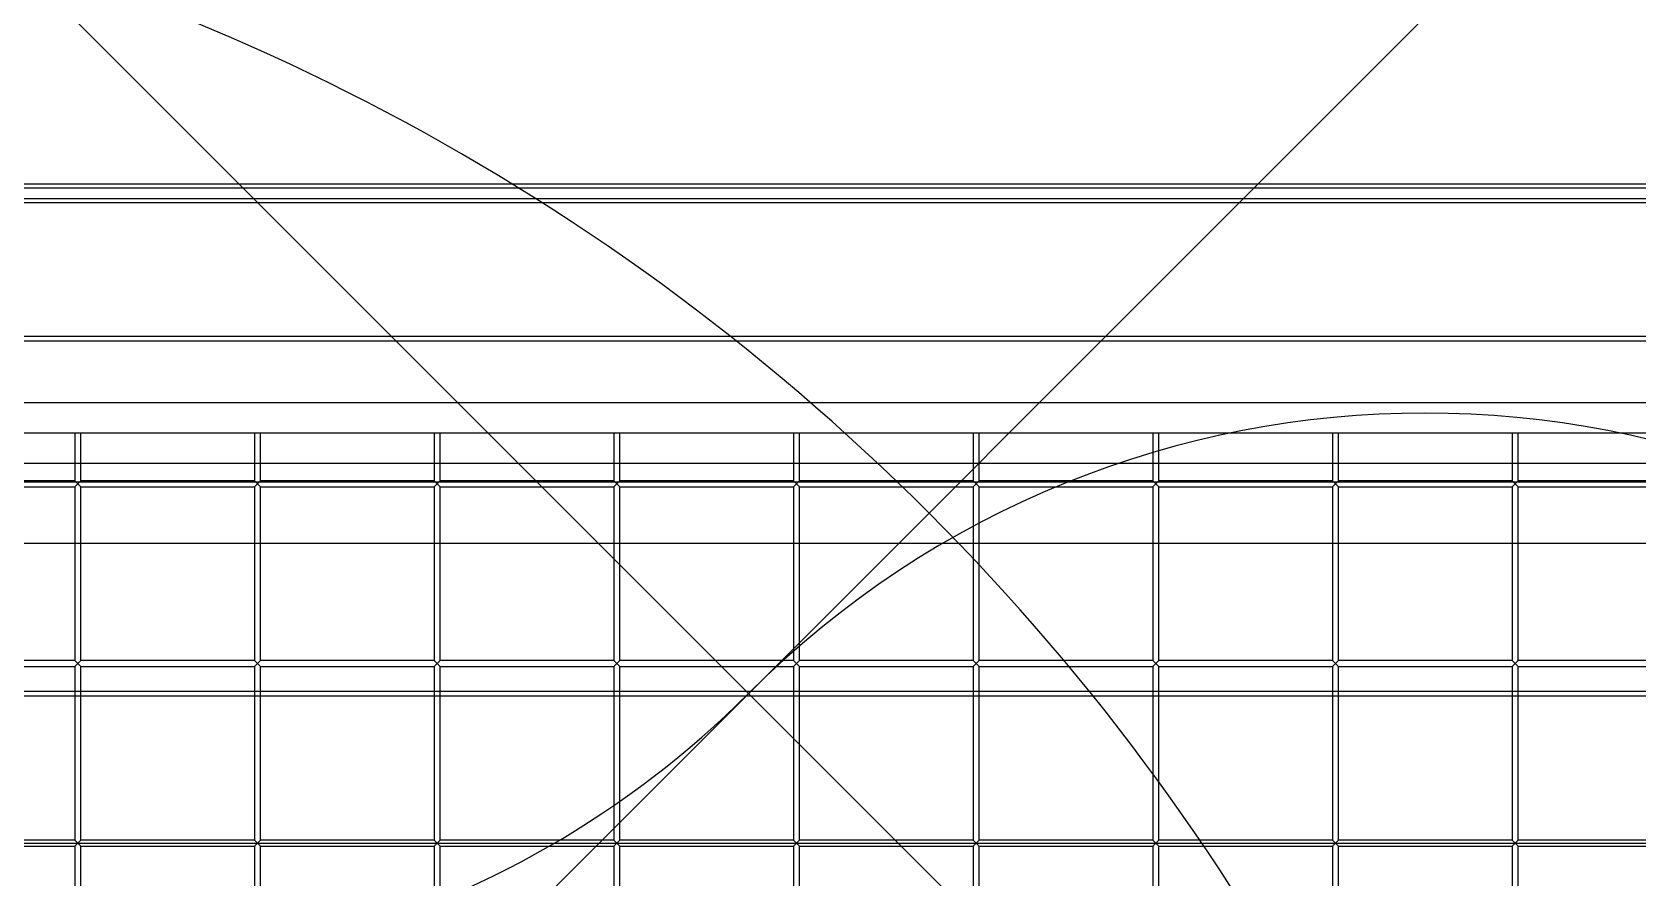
# Model space of a CAD drawing. Header units: centimetres. Extents: x 2811 to 13089, y 820 to 6224.
# Drawn here: x 8771.75 to 8798.56, y 2529.77 to 2543.89 of the extents above; entities that cross this region are included whole.
import ezdxf

# ---------------------------------------------------------------- set-up
doc = ezdxf.new("R2010")
doc.units = ezdxf.units.CM
doc.layers.add('prlm-ELEC-CFO', color=1, linetype='Continuous', lineweight=25)
doc.layers.add('prlm-VMC', color=93, linetype='Continuous')

# ---------------------------------------------------------------- blocks, each defined once
blk = doc.blocks.new('xi.d630')
at = {"layer": 'prlm-VMC'}
for p, q in [((0, 0), (0, 115.95)), ((-40.95, 75), (40.95, 75))]:
    blk.add_line(p, q, dxfattribs=at)
for centre, radius, start, end in [((0, 75), 31.5, 0, 180), ((0, 75), 28.35, 0, 180), ((14.175, 75), 14.175, 0, 180), ((0, 45.255), 33.525, 20.016, 159.984), ((0, 75), 31.5, 180, 0), ((-14.175, 75), 14.175, 180, 0)]:
    blk.add_arc(centre, radius, start, end, dxfattribs=at)
blk = doc.blocks.new('xi.naos7500v')
at = {"layer": 'prlm-VMC', "color": 0}
for p, q in [((-24.8, 78.407), (25.7, 78.407)), ((-24.8, 78.34), (25.7, 78.34)), ((-22.2, 78.16), (22.7, 78.16)), ((-22.2, 78.093), (22.7, 78.093)), ((-24.8, 75.865), (25.7, 75.865)), ((-24.8, 75.787), (25.7, 75.787)), ((26.2, 74.75), (-26.2, 74.75)), ((-25.7, 74.25), (25.7, 74.25)), ((-10.25, 74.25), (-10.25, 73.45)), ((-10.15, 73.45), (-10.15, 74.25)), ((-7.25, 74.25), (-7.25, 73.45)), ((-7.15, 73.45), (-7.15, 74.25)), ((-4.25, 74.25), (-4.25, 73.45)), ((-4.15, 73.45), (-4.15, 74.25)), ((-1.25, 74.25), (-1.25, 73.45)), ((-1.15, 73.45), (-1.15, 74.25)), ((1.75, 74.25), (1.75, 73.45)), ((1.85, 73.45), (1.85, 74.25)), ((4.75, 74.25), (4.75, 73.45)), ((4.85, 73.45), (4.85, 74.25)), ((7.75, 74.25), (7.75, 73.45)), ((7.85, 73.45), (7.85, 74.25)), ((10.75, 74.25), (10.75, 73.45)), ((10.85, 73.45), (10.85, 74.25)), ((13.75, 74.25), (13.75, 73.45)), ((13.85, 73.45), (13.85, 74.25)), ((-13.15, 73.744), (-10.25, 73.744)), ((-10.25, 73.744), (-10.15, 73.744)), ((-10.15, 73.744), (-7.25, 73.744)), ((-7.25, 73.744), (-7.15, 73.744)), ((-7.15, 73.744), (-4.25, 73.744)), ((-4.25, 73.744), (-4.15, 73.744)), ((-4.15, 73.744), (-1.25, 73.744)), ((-1.25, 73.744), (-1.15, 73.744)), ((-1.15, 73.744), (1.75, 73.744)), ((1.75, 73.744), (1.85, 73.744)), ((1.85, 73.744), (4.75, 73.744)), ((4.75, 73.744), (4.85, 73.744)), ((4.85, 73.744), (7.75, 73.744)), ((7.75, 73.744), (7.85, 73.744)), ((7.85, 73.744), (10.75, 73.744)), ((10.75, 73.744), (10.85, 73.744)), ((10.85, 73.744), (13.75, 73.744)), ((13.75, 73.744), (13.85, 73.744)), ((13.85, 73.744), (16.75, 73.744)), ((-24.8, 73.43), (25.7, 73.43)), ((-10.25, 73.45), (-13.15, 73.45)), ((-13.15, 73.35), (-10.25, 73.35)), ((-10.25, 73.45), (-10.2, 73.4)), ((-10.25, 73.45), (-10.2, 73.4)), ((-10.25, 73.35), (-10.2, 73.4)), ((-10.25, 73.35), (-10.2, 73.4)), ((-10.25, 73.35), (-10.25, 70.45)), ((-10.2, 73.4), (-10.15, 73.45)), ((-10.15, 73.45), (-10.2, 73.4)), ((-10.15, 73.35), (-10.2, 73.4)), ((-10.2, 73.4), (-10.15, 73.35)), ((-7.25, 73.45), (-10.15, 73.45)), ((-10.15, 73.35), (-7.25, 73.35)), ((-10.15, 70.45), (-10.15, 73.35)), ((-7.25, 73.45), (-7.2, 73.4)), ((-7.25, 73.45), (-7.2, 73.4)), ((-7.25, 73.35), (-7.2, 73.4)), ((-7.25, 73.35), (-7.2, 73.4)), ((-7.25, 73.35), (-7.25, 70.45)), ((-7.2, 73.4), (-7.15, 73.45)), ((-7.15, 73.45), (-7.2, 73.4)), ((-7.15, 73.35), (-7.2, 73.4)), ((-7.2, 73.4), (-7.15, 73.35)), ((-4.25, 73.45), (-7.15, 73.45)), ((-7.15, 73.35), (-4.25, 73.35)), ((-7.15, 70.45), (-7.15, 73.35)), ((-4.25, 73.45), (-4.2, 73.4)), ((-4.25, 73.45), (-4.2, 73.4)), ((-4.25, 73.35), (-4.2, 73.4)), ((-4.25, 73.35), (-4.2, 73.4)), ((-4.25, 73.35), (-4.25, 70.45)), ((-4.2, 73.4), (-4.15, 73.45)), ((-4.15, 73.45), (-4.2, 73.4)), ((-4.15, 73.35), (-4.2, 73.4)), ((-4.2, 73.4), (-4.15, 73.35)), ((-1.25, 73.45), (-4.15, 73.45)), ((-4.15, 73.35), (-1.25, 73.35)), ((-4.15, 70.45), (-4.15, 73.35)), ((-1.25, 73.35), (-1.15, 73.45)), ((-1.25, 73.45), (-1.2, 73.4)), ((-1.25, 73.35), (-1.15, 73.45)), ((-1.25, 73.45), (-1.2, 73.4)), ((-1.25, 73.35), (-1.15, 73.45)), ((-1.25, 73.35), (-1.2, 73.4)), ((-1.25, 73.35), (-1.25, 70.45)), ((-1.15, 73.35), (-1.2, 73.4)), ((-1.2, 73.4), (-1.15, 73.35)), ((1.75, 73.45), (-1.15, 73.45)), ((-1.15, 73.35), (1.75, 73.35)), ((-1.15, 70.45), (-1.15, 73.35)), ((1.75, 73.35), (1.85, 73.45)), ((1.75, 73.45), (1.8, 73.4)), ((1.75, 73.35), (1.85, 73.45)), ((1.75, 73.45), (1.8, 73.4)), ((1.75, 73.35), (1.85, 73.45)), ((1.75, 73.35), (1.8, 73.4)), ((1.75, 73.35), (1.75, 70.45)), ((1.85, 73.35), (1.8, 73.4)), ((1.8, 73.4), (1.85, 73.35)), ((4.75, 73.45), (1.85, 73.45)), ((1.85, 73.35), (4.75, 73.35)), ((1.85, 70.45), (1.85, 73.35)), ((4.75, 73.35), (4.85, 73.45)), ((4.75, 73.45), (4.8, 73.4)), ((4.75, 73.45), (4.8, 73.4)), ((4.75, 73.35), (4.85, 73.45)), ((4.75, 73.35), (4.8, 73.4)), ((4.75, 73.35), (4.75, 70.45)), ((4.8, 73.4), (4.85, 73.45)), ((4.85, 73.35), (4.8, 73.4)), ((4.8, 73.4), (4.85, 73.35)), ((7.75, 73.45), (4.85, 73.45)), ((4.85, 73.35), (7.75, 73.35)), ((4.85, 70.45), (4.85, 73.35)), ((7.75, 73.35), (7.85, 73.45)), ((7.75, 73.45), (7.8, 73.4)), ((7.75, 73.45), (7.8, 73.4)), ((7.75, 73.35), (7.85, 73.45)), ((7.75, 73.35), (7.8, 73.4)), ((7.75, 73.35), (7.75, 70.45)), ((7.8, 73.4), (7.85, 73.45)), ((7.85, 73.35), (7.8, 73.4)), ((7.8, 73.4), (7.85, 73.35)), ((10.75, 73.45), (7.85, 73.45)), ((7.85, 73.35), (10.75, 73.35)), ((7.85, 70.45), (7.85, 73.35)), ((10.75, 73.35), (10.85, 73.45)), ((10.75, 73.45), (10.8, 73.4)), ((10.75, 73.45), (10.8, 73.4)), ((10.75, 73.35), (10.85, 73.45)), ((10.75, 73.35), (10.8, 73.4)), ((10.75, 73.35), (10.75, 70.45)), ((10.8, 73.4), (10.85, 73.45)), ((10.85, 73.35), (10.8, 73.4)), ((10.8, 73.4), (10.85, 73.35)), ((13.75, 73.45), (10.85, 73.45)), ((10.85, 73.35), (13.75, 73.35)), ((10.85, 70.45), (10.85, 73.35)), ((13.75, 73.35), (13.85, 73.45)), ((13.75, 73.45), (13.8, 73.4)), ((13.75, 73.45), (13.8, 73.4)), ((13.75, 73.35), (13.85, 73.45)), ((13.75, 73.35), (13.8, 73.4)), ((13.75, 73.35), (13.75, 70.45)), ((13.8, 73.4), (13.85, 73.45)), ((13.85, 73.35), (13.8, 73.4)), ((13.8, 73.4), (13.85, 73.35)), ((16.75, 73.45), (13.85, 73.45)), ((13.85, 73.35), (16.75, 73.35)), ((13.85, 70.45), (13.85, 73.35)), ((-10.25, 72.4), (-13.15, 72.4)), ((-10.15, 72.4), (-10.25, 72.4)), ((-7.25, 72.4), (-10.15, 72.4)), ((-7.15, 72.4), (-7.25, 72.4)), ((-4.25, 72.4), (-7.15, 72.4)), ((-4.15, 72.4), (-4.25, 72.4)), ((-1.25, 72.4), (-4.15, 72.4)), ((-1.15, 72.4), (-1.25, 72.4)), ((1.75, 72.4), (-1.15, 72.4)), ((1.85, 72.4), (1.75, 72.4)), ((4.75, 72.4), (1.85, 72.4)), ((4.85, 72.4), (4.75, 72.4)), ((7.75, 72.4), (4.85, 72.4)), ((7.85, 72.4), (7.75, 72.4)), ((10.75, 72.4), (7.85, 72.4)), ((10.85, 72.4), (10.75, 72.4)), ((13.75, 72.4), (10.85, 72.4)), ((13.85, 72.4), (13.75, 72.4)), ((16.75, 72.4), (13.85, 72.4)), ((-10.25, 70.45), (-13.15, 70.45)), ((-13.15, 70.35), (-10.25, 70.35)), ((-10.25, 70.45), (-10.2, 70.4)), ((-10.25, 70.45), (-10.2, 70.4)), ((-10.25, 70.35), (-10.2, 70.4)), ((-10.25, 70.35), (-10.2, 70.4)), ((-10.25, 70.35), (-10.25, 67.45)), ((-10.2, 70.4), (-10.15, 70.45)), ((-10.15, 70.45), (-10.2, 70.4)), ((-10.15, 70.35), (-10.2, 70.4)), ((-10.2, 70.4), (-10.15, 70.35)), ((-7.25, 70.45), (-10.15, 70.45)), ((-10.15, 70.35), (-7.25, 70.35)), ((-10.15, 67.45), (-10.15, 70.35)), ((-7.25, 70.45), (-7.2, 70.4)), ((-7.25, 70.45), (-7.2, 70.4)), ((-7.25, 70.35), (-7.2, 70.4)), ((-7.25, 70.35), (-7.2, 70.4)), ((-7.25, 70.35), (-7.25, 67.45)), ((-7.2, 70.4), (-7.15, 70.45)), ((-7.15, 70.45), (-7.2, 70.4)), ((-7.15, 70.35), (-7.2, 70.4)), ((-7.2, 70.4), (-7.15, 70.35)), ((-4.25, 70.45), (-7.15, 70.45)), ((-7.15, 70.35), (-4.25, 70.35)), ((-7.15, 67.45), (-7.15, 70.35)), ((-4.25, 70.35), (-4.15, 70.45)), ((-4.25, 70.45), (-4.2, 70.4)), ((-4.25, 70.45), (-4.2, 70.4)), ((-4.25, 70.35), (-4.15, 70.45)), ((-4.25, 70.35), (-4.2, 70.4)), ((-4.25, 70.35), (-4.25, 67.45)), ((-4.2, 70.4), (-4.15, 70.45)), ((-4.15, 70.35), (-4.2, 70.4)), ((-4.2, 70.4), (-4.15, 70.35)), ((-1.25, 70.45), (-4.15, 70.45)), ((-4.15, 70.35), (-1.25, 70.35)), ((-4.15, 67.45), (-4.15, 70.35)), ((-1.25, 70.35), (-1.15, 70.45)), ((-1.25, 70.45), (-1.2, 70.4)), ((-1.25, 70.35), (-1.15, 70.45)), ((-1.25, 70.45), (-1.2, 70.4)), ((-1.25, 70.35), (-1.15, 70.45)), ((-1.25, 70.35), (-1.2, 70.4)), ((-1.25, 70.35), (-1.25, 67.45)), ((-1.15, 70.35), (-1.2, 70.4)), ((-1.2, 70.4), (-1.15, 70.35)), ((1.75, 70.45), (-1.15, 70.45)), ((-1.15, 70.35), (1.75, 70.35)), ((-1.15, 67.45), (-1.15, 70.35)), ((1.75, 70.35), (1.85, 70.45)), ((1.75, 70.45), (1.8, 70.4)), ((1.75, 70.35), (1.85, 70.45)), ((1.75, 70.45), (1.8, 70.4)), ((1.75, 70.35), (1.85, 70.45)), ((1.75, 70.35), (1.8, 70.4)), ((1.75, 70.35), (1.75, 67.45)), ((1.85, 70.35), (1.8, 70.4)), ((1.8, 70.4), (1.85, 70.35)), ((4.75, 70.45), (1.85, 70.45)), ((1.85, 70.35), (4.75, 70.35)), ((1.85, 67.45), (1.85, 70.35)), ((4.75, 70.35), (4.85, 70.45)), ((4.75, 70.45), (4.8, 70.4)), ((4.75, 70.45), (4.8, 70.4)), ((4.75, 70.35), (4.85, 70.45)), ((4.75, 70.35), (4.8, 70.4)), ((4.75, 70.35), (4.75, 67.45)), ((4.8, 70.4), (4.85, 70.45)), ((4.85, 70.35), (4.8, 70.4)), ((4.8, 70.4), (4.85, 70.35)), ((7.75, 70.45), (4.85, 70.45)), ((4.85, 70.35), (7.75, 70.35)), ((4.85, 67.45), (4.85, 70.35)), ((7.75, 70.35), (7.85, 70.45)), ((7.75, 70.45), (7.8, 70.4)), ((7.75, 70.45), (7.8, 70.4)), ((7.75, 70.35), (7.85, 70.45)), ((7.75, 70.35), (7.8, 70.4)), ((7.75, 70.35), (7.75, 67.45)), ((7.8, 70.4), (7.85, 70.45)), ((7.85, 70.35), (7.8, 70.4)), ((7.8, 70.4), (7.85, 70.35)), ((10.75, 70.45), (7.85, 70.45)), ((7.85, 70.35), (10.75, 70.35)), ((7.85, 67.45), (7.85, 70.35)), ((10.75, 70.35), (10.85, 70.45)), ((10.75, 70.45), (10.8, 70.4)), ((10.75, 70.45), (10.8, 70.4)), ((10.75, 70.35), (10.85, 70.45)), ((10.75, 70.35), (10.8, 70.4)), ((10.75, 70.35), (10.75, 67.45)), ((10.8, 70.4), (10.85, 70.45)), ((10.85, 70.35), (10.8, 70.4)), ((10.8, 70.4), (10.85, 70.35)), ((13.75, 70.45), (10.85, 70.45)), ((10.85, 70.35), (13.75, 70.35)), ((10.85, 67.45), (10.85, 70.35)), ((13.75, 70.35), (13.85, 70.45)), ((13.75, 70.45), (13.8, 70.4)), ((13.75, 70.45), (13.8, 70.4)), ((13.75, 70.35), (13.85, 70.45)), ((13.75, 70.35), (13.8, 70.4)), ((13.75, 70.35), (13.75, 67.45)), ((13.8, 70.4), (13.85, 70.45)), ((13.85, 70.35), (13.8, 70.4)), ((13.8, 70.4), (13.85, 70.35)), ((16.75, 70.45), (13.85, 70.45)), ((13.85, 70.35), (16.75, 70.35)), ((13.85, 67.45), (13.85, 70.35)), ((-24.8, 69.861), (25.7, 69.861)), ((-22.2, 69.939), (22.7, 69.939)), ((-22.2, 69.861), (22.7, 69.861)), ((-13.15, 69.939), (-10.25, 69.939)), ((-10.25, 69.939), (-10.15, 69.939)), ((-10.15, 69.939), (-7.25, 69.939)), ((-7.25, 69.939), (-7.15, 69.939)), ((-7.15, 69.939), (-4.25, 69.939)), ((-4.25, 69.939), (-4.15, 69.939)), ((-4.15, 69.939), (-1.25, 69.939)), ((-1.25, 69.939), (-1.15, 69.939)), ((-1.15, 69.939), (1.75, 69.939)), ((1.75, 69.939), (1.85, 69.939)), ((1.85, 69.939), (4.75, 69.939)), ((4.75, 69.939), (4.85, 69.939)), ((4.85, 69.939), (7.75, 69.939)), ((7.75, 69.939), (7.85, 69.939)), ((7.85, 69.939), (10.75, 69.939)), ((10.75, 69.939), (10.85, 69.939)), ((10.85, 69.939), (13.75, 69.939)), ((13.75, 69.939), (13.85, 69.939)), ((13.85, 69.939), (16.75, 69.939)), ((-24, 67.4), (24, 67.4)), ((-10.25, 67.45), (-13.15, 67.45)), ((-13.15, 67.35), (-10.25, 67.35)), ((-10.25, 67.45), (-10.2, 67.4)), ((-10.25, 67.45), (-10.2, 67.4)), ((-10.25, 67.35), (-10.2, 67.4)), ((-10.25, 67.35), (-10.2, 67.4)), ((-10.25, 67.35), (-10.25, 64.45)), ((-10.2, 67.4), (-10.15, 67.45)), ((-10.15, 67.45), (-10.2, 67.4)), ((-10.15, 67.35), (-10.2, 67.4)), ((-10.2, 67.4), (-10.15, 67.35)), ((-7.25, 67.45), (-10.15, 67.45)), ((-10.15, 67.35), (-7.25, 67.35)), ((-10.15, 64.45), (-10.15, 67.35)), ((-7.25, 67.35), (-7.15, 67.45)), ((-7.25, 67.45), (-7.2, 67.4)), ((-7.25, 67.45), (-7.2, 67.4)), ((-7.25, 67.35), (-7.15, 67.45)), ((-7.25, 67.35), (-7.2, 67.4)), ((-7.25, 67.35), (-7.25, 64.45)), ((-7.2, 67.4), (-7.15, 67.45)), ((-7.15, 67.35), (-7.2, 67.4)), ((-7.2, 67.4), (-7.15, 67.35)), ((-4.25, 67.45), (-7.15, 67.45)), ((-7.15, 67.35), (-4.25, 67.35)), ((-7.15, 64.45), (-7.15, 67.35)), ((-4.25, 67.35), (-4.15, 67.45)), ((-4.25, 67.45), (-4.2, 67.4)), ((-4.25, 67.45), (-4.2, 67.4)), ((-4.25, 67.35), (-4.15, 67.45)), ((-4.25, 67.35), (-4.2, 67.4)), ((-4.25, 67.35), (-4.25, 65.16)), ((-4.2, 67.4), (-4.15, 67.45)), ((-4.15, 67.35), (-4.2, 67.4)), ((-4.2, 67.4), (-4.15, 67.35)), ((-1.25, 67.45), (-4.15, 67.45)), ((-4.15, 67.35), (-1.25, 67.35)), ((-4.15, 65.224), (-4.15, 67.35)), ((-1.25, 67.35), (-1.15, 67.45)), ((-1.25, 67.45), (-1.2, 67.4)), ((-1.25, 67.35), (-1.15, 67.45)), ((-1.25, 67.45), (-1.2, 67.4)), ((-1.25, 67.35), (-1.15, 67.45)), ((-1.25, 67.35), (-1.2, 67.4)), ((-1.25, 67.35), (-1.25, 66.312)), ((-1.15, 67.35), (-1.2, 67.4)), ((-1.2, 67.4), (-1.15, 67.35)), ((1.75, 67.45), (-1.15, 67.45)), ((-1.15, 67.35), (1.75, 67.35)), ((-1.15, 66.328), (-1.15, 67.35)), ((1.75, 67.35), (1.85, 67.45)), ((1.75, 67.45), (1.8, 67.4)), ((1.75, 67.35), (1.85, 67.45)), ((1.75, 67.45), (1.8, 67.4)), ((1.75, 67.35), (1.85, 67.45)), ((1.75, 67.35), (1.8, 67.4)), ((1.75, 67.35), (1.75, 66.215)), ((1.85, 67.35), (1.8, 67.4)), ((1.8, 67.4), (1.85, 67.35)), ((4.75, 67.45), (1.85, 67.45)), ((1.85, 67.35), (4.75, 67.35)), ((1.85, 66.191), (1.85, 67.35)), ((4.75, 67.35), (4.85, 67.45)), ((4.75, 67.45), (4.8, 67.4)), ((4.75, 67.45), (4.8, 67.4)), ((4.75, 67.35), (4.85, 67.45)), ((4.75, 67.35), (4.8, 67.4)), ((4.75, 67.35), (4.75, 64.809)), ((4.8, 67.4), (4.85, 67.45)), ((4.85, 67.35), (4.8, 67.4)), ((4.8, 67.4), (4.85, 67.35)), ((7.75, 67.45), (4.85, 67.45)), ((4.85, 67.35), (7.75, 67.35)), ((4.85, 64.732), (4.85, 67.35)), ((7.75, 67.35), (7.85, 67.45)), ((7.75, 67.45), (7.8, 67.4)), ((7.75, 67.45), (7.8, 67.4)), ((7.75, 67.35), (7.85, 67.45)), ((7.75, 67.35), (7.8, 67.4)), ((7.75, 67.35), (7.75, 64.45)), ((7.8, 67.4), (7.85, 67.45)), ((7.85, 67.35), (7.8, 67.4)), ((7.8, 67.4), (7.85, 67.35)), ((10.75, 67.45), (7.85, 67.45)), ((7.85, 67.35), (10.75, 67.35)), ((7.85, 64.45), (7.85, 67.35)), ((10.75, 67.35), (10.85, 67.45)), ((10.75, 67.45), (10.8, 67.4)), ((10.75, 67.45), (10.8, 67.4)), ((10.75, 67.35), (10.85, 67.45)), ((10.75, 67.35), (10.8, 67.4)), ((10.75, 67.35), (10.75, 64.45)), ((10.8, 67.4), (10.85, 67.45)), ((10.85, 67.35), (10.8, 67.4)), ((10.8, 67.4), (10.85, 67.35)), ((13.75, 67.45), (10.85, 67.45)), ((10.85, 67.35), (13.75, 67.35)), ((10.85, 64.45), (10.85, 67.35)), ((13.75, 67.35), (13.85, 67.45)), ((13.75, 67.45), (13.8, 67.4)), ((13.75, 67.45), (13.8, 67.4)), ((13.75, 67.35), (13.85, 67.45)), ((13.75, 67.35), (13.8, 67.4)), ((13.75, 67.35), (13.75, 64.45)), ((13.8, 67.4), (13.85, 67.45)), ((13.85, 67.35), (13.8, 67.4)), ((13.8, 67.4), (13.85, 67.35)), ((16.75, 67.45), (13.85, 67.45)), ((13.85, 67.35), (16.75, 67.35)), ((13.85, 64.45), (13.85, 67.35))]:
    blk.add_line(p, q, dxfattribs=at)

msp = doc.modelspace()

# ---------------------------------------------------------------- linework, layer by layer
at = {"layer": 'prlm-ELEC-CFO', "lineweight": 25}
msp.add_arc((8976.518, 2696.157), 231.133, 207.6785, 281.40041, dxfattribs=at)

# ---------------------------------------------------------------- block references
at = {"layer": 'prlm-VMC'}
msp.add_blockref('xi.naos7500v', (8782.707, 2462.949), dxfattribs=at)
at = {"layer": 'prlm-VMC', "xscale": 1.126984126984121, "yscale": 1.126984126984121, "zscale": 1.126984126984121, "rotation": 315}
msp.add_blockref('xi.d630', (8723.94, 2473.081), dxfattribs=at)

doc.saveas('drawing.dxf')
